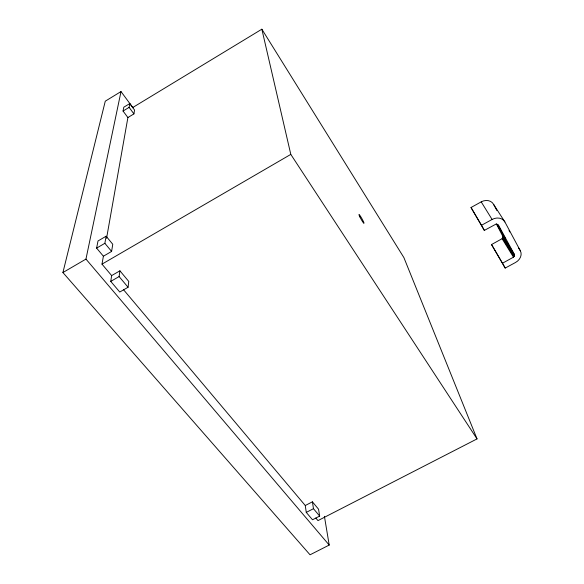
<?xml version="1.0" encoding="UTF-8"?>
<svg xmlns="http://www.w3.org/2000/svg" width="584" height="584" viewBox="0 0 584 584"><rect width="100%" height="100%" fill="white"/><g stroke="black" fill="none" stroke-linecap="round" stroke-linejoin="round"><path stroke-width="0.88" d="M128.064 287.262L128.772 281.437L119.917 270.815L111.646 275.597L110.748 281.393L119.757 292.029L128.064 287.262L119.107 276.568L119.917 270.815M103.397 256.215L111.602 251.434L112.763 244.273L106.127 236.213L98.002 240.973L96.623 248.12L103.397 256.215L101.996 264.136L111.646 275.597M127.896 117.537L133.926 113.895L134.554 110.047L129.779 103.572L123.793 107.215L123.056 111.04L127.896 117.537L106.565 238.265M96.623 248.12L104.865 243.302L106.127 236.213M133.926 113.895L129.108 107.368L129.779 103.572M324.412 516.314L329.208 545.062L310.046 554.8L62.911 272.546L85.957 259.092L121.012 91.564L132.904 107.697M62.911 272.546L105.273 101.185L121.012 91.564M491.538 244.55L502.495 263.216L513.475 257.179L514.343 256.004L514.504 254.697L498.334 224.847L497.115 224.234L495.619 224.314L484.34 230.41L471.018 207.51L481.201 201.867A9.672 8.132 -29.7 0 1 493.589 204.363L504.904 221.978L520.359 250.813A9.84 8.001 -28.3 0 1 515.504 262.501L505.189 268.078L491.538 244.55L502.101 238.695L503.094 236.907L496.239 223.672M123.056 111.04L129.108 107.368M132.422 107.719L261.851 29.2L403.902 257.61L477.033 438.905L317.973 520.607L315.805 518.023M101.996 264.136L290.803 154.388L261.851 29.2M110.748 281.393L119.107 276.568M471.018 207.51L481.501 225.285L492.093 219.46A10.037 8.337 -29.2 0 1 504.904 221.978M305.271 505.518L312.411 501.824L318.557 509.204L319.667 516.088L312.506 519.775L306.264 512.402L305.271 505.518L123.48 289.649M306.264 512.402L313.469 508.686L312.411 501.824M85.957 259.092L329.208 545.062M313.469 508.686L319.667 516.088M104.865 243.302L111.602 251.434M290.803 154.388L477.033 438.905M518.417 247.762L520.359 250.813M503.079 236.272L514.504 254.697M503.094 236.907L514.519 255.347M481.201 201.867L492.093 219.46M502.934 237.549L514.343 256.004M502.59 238.162L513.986 256.632M502.101 238.695L513.475 257.179M497.765 225.001L505.51 239.133L497.086 224.57M481.501 225.285L484.34 230.41M502.495 263.216L505.189 268.078M509.029 230.585L509.759 231.928M493.589 204.363L496.947 210.62M359.817 216.81A5.066 0.496 60.6 0 0 363.949 223.307A5.066 0.496 60.6 0 0 360.656 216.547A5.066 0.496 60.6 0 0 359.817 216.81"/></g></svg>
